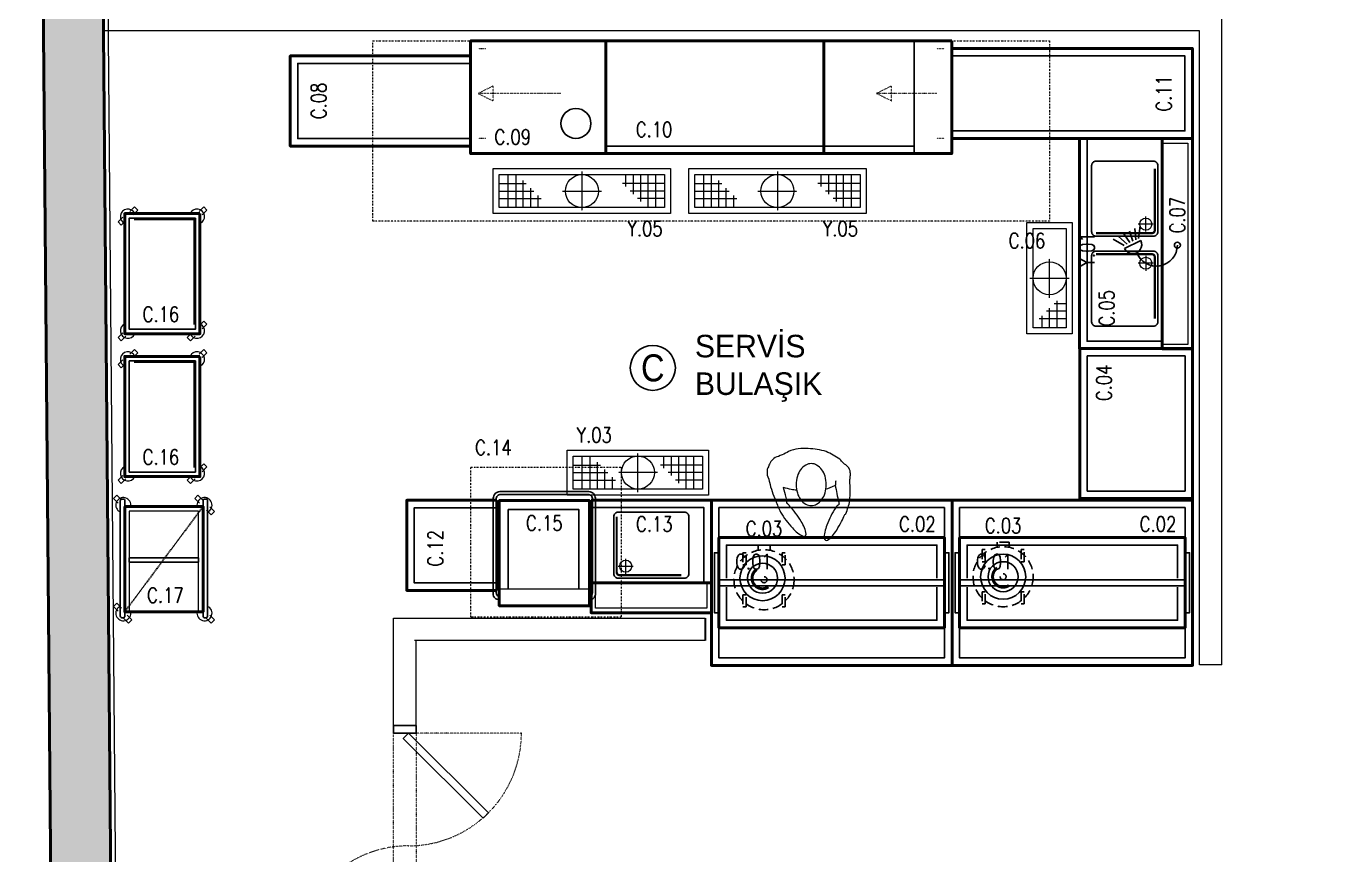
# Model space of a CAD drawing. Header units: millimetres. Extents: x 1443065 to 1517367, y 3763150 to 3779068.
# Drawn here: x 1445092 to 1445963, y 3769245 to 3769796 of the extents above; entities that cross this region are included whole.
import ezdxf
from ezdxf.enums import TextEntityAlignment as Align

# ---------------------------------------------------------------- set-up
doc = ezdxf.new("R2010")
doc.units = ezdxf.units.MM
for name, pattern in [('BORDER', [1.75, 0.5, -0.25, 0.5, -0.25, 0, -0.25]), ('DASHDOTX2', [2, 1, -0.5, 0, -0.5]), ('DASHED', [0.75, 0.5, -0.25]), ('DASHED2', [0.375, 0.25, -0.125]), ('DOT', [0.25, 0, -0.25]), ('HIDDEN', [9.525, 6.35, -3.175])]:
    doc.linetypes.add(name, pattern=pattern)
for name, color, linetype, lineweight in [('-DWG_ANA', 7, 'Continuous', 50), ('-DWG_ANA_1', 7, 'BORDER', 25), ('-DWG_DETAY1', 7, 'Continuous', 25), ('-DWG_DETAY2', 7, 'Continuous', 15), ('-DWG_DETAY3', 7, 'Continuous', 15), ('-DWG_DETAY4', 7, 'DOT', 18), ('DUVAR', 2, 'Continuous', 35), ('Duvar160', 52, 'Continuous', 20), ('DVL-C', 7, 'DASHDOTX2', 20), ('k-cizgi', 7, 'Continuous', 0), ('KAPI', 32, 'Continuous', 25), ('kapi-acilis', 43, 'DOT', 15), ('NO', 7, 'Continuous', 30), ('PENCERE', 134, 'Continuous', 25), ('PLAN', 253, 'Continuous', 15), ('SIVA', 3, 'Continuous', 9), ('TASIYICI', 170, 'Continuous', 50), ('TEFRIS', 165, 'Continuous', 15), ('yerizg-a', 7, 'Continuous', 15), ('yerizg-b', 7, 'Continuous', 9)]:
    doc.layers.add(name, color=color, linetype=linetype, lineweight=lineweight)
for name, color, linetype in [('BL-B', 5, 'Continuous'), ('BL-C', 140, 'Continuous'), ('BL-Y', 144, 'Continuous'), ('m-TAR_duvar', 8, 'Continuous'), ('m-TFR_vitrifiye', 1, 'Continuous'), ('YAZI_BLM_1', 7, 'Continuous'), ('YAZI_BLM_2', 10, 'Continuous'), ('YRNO', 7, 'Continuous')]:
    doc.layers.add(name, color=color, linetype=linetype)
doc.styles.add('BLM_YAZI', font='stylu.ttf', dxfattribs={"width": 0.8})
doc.styles.add('ROMANS', font='romans.shx', dxfattribs={"width": 0.8})

# ---------------------------------------------------------------- blocks, each defined once
blk = doc.blocks.new('J-KC16')
at = {"layer": 'KAPI', "linetype": 'Continuous'}
for points in [[(5, 5), (8.54, 1.46), (61.57, 54.5), (58.03, 58.03)], [(98.43, -44.5), (101.97, -48.03), (155, 5), (151.46, 8.54)]]:
    blk.add_lwpolyline(points, close=True, dxfattribs=at)
at = {"layer": 'kapi-acilis', "linetype": 'DOT'}
for points in [[(80, 5, 0.414214), (5, 80), (5, 10)], [(80, 5, 0.414214), (155, -70), (155, 0)]]:
    blk.add_lwpolyline(points, format="xyb", dxfattribs=at)
blk = doc.blocks.new('BYM102')
at = {"layer": '-DWG_ANA', "color": 0}
blk.add_lwpolyline([(0, 0), (60, 0), (60, -70), (0, -70)], close=True, dxfattribs=at)
at = {"layer": '-DWG_DETAY1', "color": 0}
for points in [[(0, -4), (0, -4, 0.414214), (-4, -8), (-4, -71.5, 0.414214), (0.5, -76), (59.5, -76, 0.414214), (64, -71.5), (64, -8, 0.414214), (60, -4), (60, -4)], [(0, -6), (0, -6, 0.339359), (-2, -8.5), (-2, -71, 0.414214), (1, -74), (59, -74, 0.414214), (62, -71), (62, -8.5, 0.339359), (60, -6), (60, -6)]]:
    blk.add_lwpolyline(points, format="xyb", dxfattribs=at)
blk.add_lwpolyline([(7, -11), (7, -64), (54, -64), (54, -11)], dxfattribs=at)
at = {"layer": '-DWG_DETAY2', "color": 0}
blk.add_lwpolyline([(0, -11), (60, -11)], dxfattribs=at)
at = {"layer": 'NO', "linetype": 'Continuous', "style": 'ROMANS', "width": 0.8}
blk.add_attdef('NO', text='', height=10, dxfattribs=at).set_placement((30, -55), align=Align.MIDDLE)
blk = doc.blocks.new('ATG100')
at = {"layer": '-DWG_ANA', "color": 0, "linetype": 'Continuous'}
blk.add_lwpolyline([(0, 0), (52, 0), (52, -70), (0, -70)], close=True, dxfattribs=at)
at = {"layer": '-DWG_DETAY1', "color": 0, "linetype": 'DASHED'}
blk.add_line((0, -70), (52, 0), dxfattribs=at)
at = {"layer": '-DWG_DETAY1', "color": 0}
for points in [[(-3, -73), (-3, 4, -0.414214), (-2, 5), (-1, 5, -0.414214), (0, 4), (0, -73, -0.414214), (-1, -74), (-2, -74, -0.414214)], [(52, -73), (52, 4, -0.414214), (53, 5), (54, 5, -0.414214), (55, 4), (55, -73, -0.414214), (54, -74), (53, -74, -0.414214)]]:
    blk.add_lwpolyline(points, format="xyb", close=True, dxfattribs=at)
blk.add_lwpolyline([(3, -34), (49, -34), (49, -37), (3, -37)], close=True, dxfattribs=at)
at = {"layer": '-DWG_DETAY2', "color": 0, "linetype": 'HIDDEN'}
for points in [[(-4.39, 2.39), (-7.49, 5.49), (-5.36, 7.61), (-2.23, 4.47)], [(49.61, 2.39), (46.51, 5.49), (48.64, 7.61), (51.77, 4.47)], [(54.39, -2.39), (57.49, -5.49), (59.61, -3.36), (56.47, -0.23)], [(-4.39, -69.61), (-7.49, -66.51), (-5.36, -64.39), (-2.23, -67.53)], [(-0.61, -74.39), (2.49, -77.49), (4.61, -75.36), (1.47, -72.23)], [(54.39, -74.39), (57.49, -77.49), (59.61, -75.36), (56.47, -72.23)]]:
    blk.add_lwpolyline(points, dxfattribs=at)
at = {"layer": '-DWG_DETAY2', "color": 0}
blk.add_lwpolyline([(49, -70), (49, -3), (3, -3), (3, -70)], dxfattribs=at)
for centre, start, end in [((-1, 1), 348.46304, 246.42182), ((53, 1), 293.57818, 191.53696), ((-1, -71), 113.57818, 11.53696), ((53, -71), 168.46304, 66.42182)]:
    blk.add_arc(centre, 5, start, end, dxfattribs=at)
at = {"layer": 'NO', "linetype": 'Continuous', "style": 'ROMANS', "width": 0.8}
blk.add_attdef('NO', text='', height=10, dxfattribs=at).set_placement((27, -59), align=Align.MIDDLE)
blk = doc.blocks.new('BTN160')
at = {"layer": '-DWG_ANA', "color": 0}
blk.add_lwpolyline([(0, 30), (160, 30), (160, -30), (0, -30)], dxfattribs=at)
at = {"layer": '-DWG_DETAY1', "color": 0, "linetype": 'Continuous'}
blk.add_lwpolyline([(0, -25), (155, -25), (155, 25), (0, 25)], dxfattribs=at)
at = {"layer": '-DWG_DETAY3', "color": 0}
blk.add_line((0, -30), (0, 30), dxfattribs=at)
at = {"layer": 'NO', "linetype": 'Continuous', "style": 'ROMANS', "width": 0.8}
blk.add_attdef('NO', text='', height=10, rotation=90, dxfattribs=at).set_placement((141, 0), align=Align.MIDDLE)
blk = doc.blocks.new('BYK360R')
at = {"layer": '-DWG_ANA', "color": 0}
for points in [[(-85, 0), (-85, -75), (-230, -75), (-230, 0)], [(0, 0), (0, -75), (-85, -75), (-85, 0)]]:
    blk.add_lwpolyline(points, close=True, dxfattribs=at)
at = {"layer": '-DWG_DETAY1', "color": 0}
for points in [[(-25, 0), (-25, -75)], [(-230, -70), (-25, -70)]]:
    blk.add_lwpolyline(points, dxfattribs=at)
at = {"layer": '-DWG_DETAY4', "color": 0}
for points in [[(-10, -5), (-5, -5)], [(-10, -35), (-50, -35), (-40, -40), (-40, -30), (-50, -35)], [(-5, -65), (-10, -65)]]:
    blk.add_lwpolyline(points, dxfattribs=at)
at = {"layer": 'NO', "linetype": 'Continuous', "style": 'ROMANS', "width": 0.8}
blk.add_attdef('NO', text='', height=10, dxfattribs=at).set_placement((-198, -59), align=Align.MIDDLE)
blk = doc.blocks.new('BYKK90R')
at = {"layer": '-DWG_ANA', "color": 0}
blk.add_lwpolyline([(0, 0), (0, -75), (-90, -75), (-90, 0)], close=True, dxfattribs=at)
at = {"layer": '-DWG_DETAY1', "color": 0}
blk.add_circle((-20, -55), 10, dxfattribs=at)
at = {"layer": '-DWG_DETAY4', "color": 0}
for points in [[(-85, -5), (-80, -5)], [(-30, -35), (-85, -35), (-75, -40), (-75, -30), (-85, -35)], [(-80, -65), (-85, -65)]]:
    blk.add_lwpolyline(points, dxfattribs=at)
at = {"layer": 'NO', "linetype": 'Continuous', "style": 'ROMANS', "width": 0.8}
blk.add_attdef('NO', text='', height=10, dxfattribs=at).set_placement((-62, -64), align=Align.MIDDLE)
blk = doc.blocks.new('BTN120')
at = {"layer": '-DWG_ANA', "color": 0}
blk.add_lwpolyline([(0, 30), (120, 30), (120, -30), (0, -30)], dxfattribs=at)
at = {"layer": '-DWG_DETAY1', "color": 0, "linetype": 'Continuous'}
blk.add_lwpolyline([(0, -25), (115, -25), (115, 25), (0, 25)], dxfattribs=at)
at = {"layer": '-DWG_DETAY3', "color": 0}
blk.add_line((0, -30), (0, 30), dxfattribs=at)
at = {"layer": 'NO', "linetype": 'Continuous', "style": 'ROMANS', "width": 0.8}
blk.add_attdef('NO', text='', height=10, rotation=90, dxfattribs=at).set_placement((101, 0), align=Align.MIDDLE)
blk = doc.blocks.new('1cc-mt001')
at = {"layer": '-DWG_DETAY1', "color": 0}
for points in [[(-4.54, -25.81), (-12.89, -24.76)], [(-3.05, -24.32), (2.32, -35.05)], [(-3.59, -27.72), (-11.1, -28.34)], [(-2.63, -29.62), (-9.31, -31.92)], [(-1.68, -31.53), (-7.52, -35.5)], [(-0.72, -33.44), (-5.73, -39.07)], [(0.23, -35.35), (-3.94, -42.65)]]:
    blk.add_lwpolyline(points, dxfattribs=at)
blk.add_circle((0, 0), 2, dxfattribs=at)
for centre, radius, start, end in [((-0.06, -13.97), 13.97, 289.84543, 89.75881), ((-0.37, -29.68), 6, 296.56505, 116.56505)]:
    blk.add_arc(centre, radius, start, end, dxfattribs=at)
at = {"layer": 'NO', "linetype": 'Continuous', "style": 'ROMANS', "width": 0.8}
blk.add_attdef('NO', text='', height=10, dxfattribs=at).set_placement((-20, 0), align=Align.MIDDLE)
blk = doc.blocks.new('DDB453')
at = {"layer": 'DVL-C', "color": 0}
blk.add_lwpolyline([(0, 0), (450, 0), (450, -120), (0, -120)], close=True, dxfattribs=at)
at = {"layer": 'NO', "linetype": 'Continuous', "style": 'ROMANS', "width": 0.8}
blk.add_attdef('NO', text='', height=10, dxfattribs=at).set_placement((435, -133), align=Align.MIDDLE)
blk = doc.blocks.new('ABT200')
at = {"layer": '-DWG_ANA', "color": 0, "linetype": 'Continuous'}
blk.add_lwpolyline([(50, 0), (50, -80), (0, -80), (0, 0)], close=True, dxfattribs=at)
at = {"layer": '-DWG_DETAY1', "color": 0}
blk.add_lwpolyline([(47, -3), (47, -77), (3, -77), (3, -3)], close=True, dxfattribs=at)
at = {"layer": '-DWG_DETAY1', "color": 0, "const_width": 1}
blk.add_lwpolyline([(46, -74), (46, -4), (6, -4)], dxfattribs=at)
at = {"layer": '-DWG_DETAY2', "color": 0, "linetype": 'HIDDEN'}
for points in [[(3.39, 1.39), (6.49, 4.49), (8.61, 2.36), (5.47, -0.77)], [(49.39, 1.39), (52.49, 4.49), (54.61, 2.36), (51.47, -0.77)], [(-1.39, -2.39), (-4.49, -5.49), (-2.36, -7.61), (0.77, -4.47)], [(49.39, -74.61), (52.49, -71.51), (54.61, -73.64), (51.47, -76.77)], [(-1.39, -79.39), (-4.49, -82.49), (-2.36, -84.61), (0.77, -81.47)], [(44.61, -79.39), (41.51, -82.49), (43.64, -84.61), (46.77, -81.47)]]:
    blk.add_lwpolyline(points, dxfattribs=at)
at = {"layer": '-DWG_DETAY2', "color": 0}
for centre, start, end in [((2, -2), 23.57818, 246.42182), ((48, -2), 293.57818, 156.42182), ((2, -78), 113.57818, 336.42182), ((48, -78), 203.57818, 66.42182)]:
    blk.add_arc(centre, 5, start, end, dxfattribs=at)
at = {"layer": 'NO', "linetype": 'Continuous', "style": 'ROMANS', "width": 0.8}
blk.add_attdef('NO', text='', height=10, dxfattribs=at).set_placement((24, -67), align=Align.MIDDLE)
blk = doc.blocks.new('ja-asci')
at = {"layer": 'TEFRIS', "color": 0}
for points in [[(29, 0.7, 0.159067), (29, 3, 0.194489), (27.41, 6.92, -0.054954), (22, 12, 0.031109), (13, 17, 0.053665), (1, 19, 0.129665), (-12, 17, -0.053595), (-21, 13, 0.179185), (-25.41, 6.92, 0.245641), (-26.17, 3.66, 0.177241), (-25.41, -0.92, 0.004459), (-25.16, -1.18, 0.056589)], [(28.66, -15.59, 0.025802), (29, -9, 0.025802), (28.66, -2.41, 0.01695), (29, 0.7, 0.072562)], [(-25.16, -1.18, 0.015854), (-24.76, -3.29, 0.025802), (-23, -9.65, 0.025802), (-20.59, -15.79, 0.021093), (-17.49, -23.24, 0.06405)], [(-15.55, -6.71, 0.034685), (-10.39, -8, 0.014414), (-6.68, -8.55, 0.043951)], [(-15.41, -7.12, 0.001701), (-15.55, -6.71, 0.035463)], [(-13.09, -17.47, 0.042174), (-13.65, -13.47, 0.025802), (-15.41, -7.12, 0.027662)], [(12.39, -8, 0.073138), (18.8, -5.49, 0.004095), (19.1, -5.35, 0.194489)], [(19, -5.35, 0.01482), (21.34, -16.59, 0.011315), (21.53, -18.11, 0.051514)], [(19.34, -2.41, 0.011523), (19.1, -5.35, 0.025802)], [(25.27, -24.97, 0.20978), (26.15, -24.35, 0.036393), (28.68, -15.75, 0.019167)], [(-17.41, -23.32, 0.025802), (-13.74, -28.79, 0.025802), (-9.51, -33.86, 0.035463), (-6.01, -37.14, 0.074651), (-2.24, -39.37, 0.26275), (-0.94, -39.19, 0.26275), (-0.4, -37.99, 0.074651), (-1.48, -33.75, 0.035463), (-3.66, -29.47, 0.025802), (-7.34, -23.99, 0.025802)], [(-7.34, -23.99, 0.025802), (-11.56, -18.93, 0.015298), (-13.01, -17.45, 0.074651)], [(16.06, -25.94, 0.025802), (13.41, -31.99, 0.035463), (12.04, -36.59, 0.074651), (11.74, -40.95, 0.26275), (12.48, -42.04, 0.26275), (13.8, -41.98, 0.074651), (17.1, -39.12, 0.035463), (19.96, -35.26, 0.025802), (23.21, -29.52, 0.019528), (25.27, -24.97, 0.035463)], [(21.53, -18.11, 0.03514), (19.31, -20.21, 0.025802), (16.06, -25.94, 0.025802)]]:
    blk.add_lwpolyline(points, format="xyb", dxfattribs=at)
blk.add_lwpolyline([(-7, -5, 0.072039), (-6.2, -10.54, 0.083339), (-4.07, -14.9, 0.106661), (-0.64, -18.02, 0.132138), (3, -19, 0.132138), (6.64, -18.02, 0.106661), (10.07, -14.9, 0.083339), (12.2, -10.54, 0.072039), (13, -5, 0.072039), (12.2, 0.54, 0.083339), (10.07, 4.9, 0.106661), (6.64, 8.02, 0.132138), (3, 9, 0.132138), (-0.64, 8.02, 0.106661), (-4.07, 4.9, 0.083339), (-6.2, 0.54, 0.072039)], format="xyb", close=True, dxfattribs=at)
blk = doc.blocks.new('Y-SIFON')
at = {"layer": 'yerizg-a', "color": 0, "linetype": 'Continuous'}
blk.add_circle((0, 0), 11, dxfattribs=at)
at = {"layer": 'yerizg-b', "color": 0, "linetype": 'DASHED2'}
for points in [[(0, 13), (0, -13)], [(-13, 0), (13, 0)]]:
    blk.add_lwpolyline(points, dxfattribs=at)
blk = doc.blocks.new('1BS-SYK311A')
at = {"layer": 'yerizg-a', "color": 0}
blk.add_lwpolyline([(0, 0), (118, 0), (118, -30), (0, -30)], close=True, dxfattribs=at)
at = {"layer": 'yerizg-b', "color": 0}
for p, q in [((10, -26), (10, -4)), ((15, -4), (15, -26)), ((20, -26), (20, -8)), ((88, -4), (88, -12)), ((93, -4), (93, -17)), ((98, -4), (98, -22)), ((103, -26), (103, -4)), ((108, -4), (108, -26)), ((4, -10), (22, -10)), ((4, -15), (27, -15)), ((25, -26), (25, -13)), ((114, -10), (86, -10)), ((114, -15), (91, -15)), ((4, -20), (32, -20)), ((30, -26), (30, -18)), ((114, -20), (96, -20))]:
    blk.add_line(p, q, dxfattribs=at)
blk.add_lwpolyline([(4, -4), (114, -4), (114, -26), (4, -26)], close=True, dxfattribs=at)
at = {"layer": 'PLAN', "color": 0, "linetype": 'Continuous'}
blk.add_blockref('Y-SIFON', (59, -15), dxfattribs=at)
at = {"layer": 'YRNO', "linetype": 'Continuous', "style": 'ROMANS', "width": 0.8}
blk.add_attdef('YRNO', text='', height=10, dxfattribs=at).set_placement((101, -40), align=Align.MIDDLE)
blk = doc.blocks.new('1BS-SYK39A')
at = {"layer": 'yerizg-a', "color": 0}
blk.add_lwpolyline([(0, 0), (94, 0), (94, -30), (0, -30)], close=True, dxfattribs=at)
at = {"layer": 'yerizg-b', "color": 0}
for p, q in [((10, -26), (10, -4)), ((15, -4), (15, -26)), ((20, -26), (20, -8)), ((64, -4), (64, -12)), ((69, -4), (69, -17)), ((74, -4), (74, -22)), ((79, -26), (79, -4)), ((84, -4), (84, -26)), ((4, -10), (22, -10)), ((4, -15), (27, -15)), ((25, -26), (25, -13)), ((90, -10), (62, -10)), ((90, -15), (67, -15)), ((4, -20), (32, -20)), ((30, -26), (30, -18)), ((90, -20), (72, -20))]:
    blk.add_line(p, q, dxfattribs=at)
blk.add_lwpolyline([(4, -4), (90, -4), (90, -26), (4, -26)], close=True, dxfattribs=at)
at = {"layer": 'PLAN', "color": 0, "linetype": 'Continuous'}
blk.add_blockref('Y-SIFON', (47, -15), dxfattribs=at)
at = {"layer": 'YRNO', "linetype": 'Continuous', "style": 'ROMANS', "width": 0.8}
blk.add_attdef('YRNO', text='', height=10, dxfattribs=at).set_placement((76, -40), align=Align.MIDDLE)
blk = doc.blocks.new('1BS-YK37A')
at = {"layer": 'yerizg-a', "color": 0}
blk.add_lwpolyline([(0, 0), (74, 0), (74, -30), (0, -30)], close=True, dxfattribs=at)
at = {"layer": 'yerizg-b', "color": 0}
for p, q in [((10, -26), (10, -8)), ((4, -10), (12, -10)), ((4, -15), (17, -15)), ((15, -26), (15, -13)), ((4, -20), (22, -20)), ((20, -26), (20, -18))]:
    blk.add_line(p, q, dxfattribs=at)
blk.add_lwpolyline([(4, -4), (70, -4), (70, -26), (4, -26)], close=True, dxfattribs=at)
at = {"layer": 'PLAN', "color": 0, "linetype": 'Continuous'}
blk.add_blockref('Y-SIFON', (37, -15), dxfattribs=at)
at = {"layer": 'YRNO', "linetype": 'Continuous', "style": 'ROMANS', "width": 0.8}
blk.add_attdef('YRNO', text='', height=10, dxfattribs=at).set_placement((56, -40), align=Align.MIDDLE)
blk = doc.blocks.new('jb-tc2')
at = {"layer": 'YAZI_BLM_1'}
blk.add_circle((0, 0), 15, dxfattribs=at)
at = {"layer": 'YAZI_BLM_1', "style": 'BLM_YAZI'}
for s, p in [('SERVİS', (28, 7)), ('BULAŞIK', (28, -18))]:
    blk.add_text(s, height=15, dxfattribs=at).set_placement(p)
at = {"layer": 'YAZI_BLM_2', "style": 'BLM_YAZI', "width": 0.9}
blk.add_text('C', height=18, dxfattribs=at).set_placement((0, 0), align=Align.MIDDLE)
blk = doc.blocks.new('DDS102')
at = {"layer": 'DVL-C', "color": 0}
blk.add_lwpolyline([(0, 0), (100, 0), (100, -100), (0, -100)], close=True, dxfattribs=at)
at = {"layer": 'NO', "linetype": 'Continuous', "style": 'ROMANS', "width": 0.8}
blk.add_attdef('NO', text='', height=10, dxfattribs=at).set_placement((85, -113), align=Align.MIDDLE)
blk = doc.blocks.new('BAT160')
at = {"layer": '-DWG_ANA', "color": 0}
blk.add_lwpolyline([(80, -110), (0, -110), (0, 0), (160, 0), (160, -110), (80, -110)], dxfattribs=at)
at = {"layer": '-DWG_DETAY1', "color": 0}
blk.add_lwpolyline([(75, -105), (75, -105), (5, -105), (5, -5), (155, -5), (155, -105), (75, -105), (75, -105)], dxfattribs=at)
at = {"layer": 'NO', "linetype": 'Continuous', "style": 'ROMANS', "width": 0.8}
blk.add_attdef('NO', text='', height=10, dxfattribs=at).set_placement((23, -94), align=Align.MIDDLE)
blk = doc.blocks.new('BSU100A')
at = {"layer": '-DWG_DETAY1', "color": 0, "const_width": 2}
blk.add_lwpolyline([(3.88, -5.82, 1), (-3.88, 5.82)], format="xyb", dxfattribs=at)
at = {"layer": '-DWG_DETAY1', "color": 0}
for radius in [15, 10]:
    blk.add_circle((0, 0), radius, dxfattribs=at)
blk = doc.blocks.new('acp100')
at = {"layer": '-DWG_ANA_1', "color": 0, "linetype": 'HIDDEN'}
blk.add_circle((0, 0), 20, dxfattribs=at)
at = {"layer": '-DWG_DETAY1', "color": 0, "linetype": 'HIDDEN'}
for points in [[(-14, 18), (-14, 10), (-12, 10), (-12, 18)], [(12, 18), (12, 10), (14, 10), (14, 18)], [(-14, -10), (-14, -18), (-12, -18), (-12, -10)], [(12, -10), (12, -18), (14, -18), (14, -10)]]:
    blk.add_lwpolyline(points, close=True, dxfattribs=at)
blk.add_lwpolyline([(-4, -20), (-4, -23), (4, -23), (4, -20)], dxfattribs=at)
blk.add_circle((0, 0), 2, dxfattribs=at)
at = {"layer": 'NO', "linetype": 'Continuous', "style": 'ROMANS', "width": 0.8}
blk.add_attdef('NO', text='', height=10, dxfattribs=at).set_placement((0, -34), align=Align.MIDDLE)
blk = doc.blocks.new('BRT160')
at = {"layer": '-DWG_ANA', "color": 0}
blk.add_lwpolyline([(155, -60), (5, -60), (5, 0), (155, 0)], close=True, dxfattribs=at)
at = {"layer": '-DWG_DETAY1', "color": 0}
for points in [[(10, -27), (10, -5), (150, -5), (150, -27)], [(155, -28), (5, -28), (5, -32), (155, -32)], [(150, -33), (150, -55), (10, -55), (10, -33)]]:
    blk.add_lwpolyline(points, dxfattribs=at)
for points in [[(5, -10), (2, -10), (2, -50), (5, -50)], [(155, -10), (158, -10), (158, -50), (155, -50)]]:
    blk.add_lwpolyline(points, close=True, dxfattribs=at)
at = {"layer": 'NO', "linetype": 'Continuous', "style": 'ROMANS', "width": 0.8}
blk.add_attdef('NO', text='', height=10, dxfattribs=at).set_placement((132, -44), align=Align.MIDDLE)
blk = doc.blocks.new('BK_54R')
at = {"layer": '-DWG_DETAY1', "color": 0}
blk.add_lwpolyline([(22, -8), (-22, -8, 0.414214), (-25, -11), (-25, -49, 0.414214), (-22, -52), (22, -52, 0.414214), (25, -49), (25, -11, 0.414214)], format="xyb", close=True, dxfattribs=at)
at = {"layer": '-DWG_DETAY2', "color": 0, "const_width": 1.5}
blk.add_lwpolyline([(-20, -10), (21, -10, -0.414214), (23, -12), (23, -49)], format="xyb", dxfattribs=at)
at = {"layer": '-DWG_DETAY2', "color": 0}
for points in [[(22, -16), (12, -16)], [(17, -11), (17, -21)]]:
    blk.add_lwpolyline(points, dxfattribs=at)
blk.add_circle((17, -16), 4, dxfattribs=at)
blk = doc.blocks.new('BEN080L')
at = {"layer": '-DWG_ANA', "color": 0}
for points in [[(80, -20), (80, 0), (0, 0), (0, -20)], [(0, -20), (80, -20)], [(80, -75), (0, -75)]]:
    blk.add_lwpolyline(points, dxfattribs=at)
at = {"layer": '-DWG_DETAY1', "color": 0, "linetype": 'Continuous'}
blk.add_lwpolyline([(80, -70), (5, -70), (5, -20)], dxfattribs=at)
at = {"layer": '-DWG_DETAY2', "color": 0}
blk.add_lwpolyline([(3, -20), (3, -3), (77, -3), (77, -20)], dxfattribs=at)
at = {"layer": '-DWG_DETAY3', "color": 0}
for p, q in [((0, -75), (0, -20)), ((80, -20), (80, -75))]:
    blk.add_line(p, q, dxfattribs=at)
at = {"layer": '-DWG_DETAY1', "color": 0}
blk.add_blockref('BK_54R', (40, -15), dxfattribs=at)
at = {"layer": 'NO', "linetype": 'Continuous', "style": 'ROMANS', "width": 0.8}
blk.add_attdef('NO', text='', height=10, dxfattribs=at).set_placement((38, -59), align=Align.MIDDLE)
blk = doc.blocks.new('BTN060')
at = {"layer": '-DWG_ANA', "color": 0}
blk.add_lwpolyline([(0, 30), (60, 30), (60, -30), (0, -30)], dxfattribs=at)
at = {"layer": '-DWG_DETAY1', "color": 0, "linetype": 'Continuous'}
blk.add_lwpolyline([(0, -25), (55, -25), (55, 25), (0, 25)], dxfattribs=at)
at = {"layer": '-DWG_DETAY3', "color": 0}
blk.add_line((0, -30), (0, 30), dxfattribs=at)
at = {"layer": 'NO', "linetype": 'Continuous', "style": 'ROMANS', "width": 0.8}
blk.add_attdef('NO', text='', height=10, rotation=90, dxfattribs=at).set_placement((41, 2), align=Align.MIDDLE)
blk = doc.blocks.new('BK_54L')
at = {"layer": '-DWG_DETAY1', "color": 0}
blk.add_lwpolyline([(-22, -8), (22, -8, -0.414214), (25, -11), (25, -49, -0.414214), (22, -52), (-22, -52, -0.414214), (-25, -49), (-25, -11, -0.414214)], format="xyb", close=True, dxfattribs=at)
at = {"layer": '-DWG_DETAY2', "color": 0, "const_width": 1.5}
blk.add_lwpolyline([(20, -10), (-21, -10, 0.414214), (-23, -12), (-23, -49)], format="xyb", dxfattribs=at)
at = {"layer": '-DWG_DETAY2', "color": 0}
for points in [[(-22, -16), (-12, -16)], [(-17, -11), (-17, -21)]]:
    blk.add_lwpolyline(points, dxfattribs=at)
blk.add_circle((-17, -16), 4, dxfattribs=at)
blk = doc.blocks.new('B2N140R')
at = {"layer": '-DWG_ANA', "color": 0}
for points in [[(140, -20), (140, 0), (0, 0), (0, -20)], [(0, -20), (140, -20)], [(140, -75), (0, -75)]]:
    blk.add_lwpolyline(points, dxfattribs=at)
at = {"layer": '-DWG_DETAY1', "color": 0, "linetype": 'Continuous'}
blk.add_lwpolyline([(0, -70), (135, -70), (135, -20)], dxfattribs=at)
at = {"layer": '-DWG_DETAY2', "color": 0}
for points in [[(3, -20), (3, -3), (137, -3), (137, -20)], [(0, -20), (140, -20)]]:
    blk.add_lwpolyline(points, dxfattribs=at)
at = {"layer": '-DWG_DETAY3', "color": 0}
for p, q in [((0, -75), (0, -20)), ((140, -20), (140, -75))]:
    blk.add_line(p, q, dxfattribs=at)
at = {"layer": '-DWG_DETAY1', "color": 0}
for name, p in [('BK_54R', (40, -15)), ('BK_54L', (100, -15))]:
    blk.add_blockref(name, p, dxfattribs=at)
at = {"layer": 'NO', "linetype": 'Continuous', "style": 'ROMANS', "width": 0.8}
blk.add_attdef('NO', text='', height=10, dxfattribs=at).set_placement((113, -57), align=Align.MIDDLE)
blk = doc.blocks.new('bsn100')
at = {"layer": '-DWG_ANA', "color": 0}
blk.add_lwpolyline([(60, -75), (0, -75), (0, 0), (100, 0), (100, -75), (60, -75)], dxfattribs=at)
at = {"layer": '-DWG_DETAY1', "color": 0}
blk.add_lwpolyline([(75, -70), (75, -70), (5, -70), (5, -5), (95, -5), (95, -70), (75, -70), (75, -70)], dxfattribs=at)
at = {"layer": 'NO', "linetype": 'Continuous', "style": 'ROMANS', "width": 0.8}
blk.add_attdef('NO', text='', height=10, dxfattribs=at).set_placement((23, -59), align=Align.MIDDLE)

msp = doc.modelspace()

# ---------------------------------------------------------------- hatches: boundary and pattern name
at = {"layer": 'm-TAR_duvar'}
h = msp.add_hatch(dxfattribs=at)
h.set_pattern_fill('ANSI33', color=256, scale=2)
h.set_pattern_definition([(45, (27620.463, -87954.953), (-8.98025612, 8.98025612), []), (45, (27629.443, -87954.953), (-8.98025612, 8.98025612), [6.35, -3.175])])
h.paths.add_polyline_path([(1454794.44, 3768891.25), (1454777.28, 3769060.22), (1454740.17, 3769224.96), (1454678.91, 3769382.58), (1454596.91, 3769530.2), (1454495.37, 3769665.05), (1454375.86, 3769783.46), (1454239.69, 3769884.92), (1454091.6, 3769966), (1453859.58, 3770075.21), (1453406.13, 3770314.52), (1453184.71, 3770444.62), (1451716.99, 3771328.64), (1451249.47, 3771588.02), (1451035.26, 3771685.46), (1450763.61, 3771809.03), (1450409.17, 3771939.61), (1448897.84, 3772143.01), (1447435.26, 3772002.72), (1445092.32, 3771120.18), (1445146.3, 3764847.08), (1454849.85, 3764847.08)])
h.paths.add_polyline_path([(1445185.96, 3764887.08), (1445132.56, 3771092.6), (1447444.38, 3771963.41), (1448897.07, 3772102.76), (1450399.48, 3771900.56), (1450748.39, 3771772.01), (1451018.7, 3771649.05), (1451231.46, 3771552.27), (1451696.97, 3771294), (1453164.25, 3770410.24), (1453386.65, 3770279.57), (1453841.71, 3770039.41), (1454073.47, 3769930.33), (1454218.03, 3769851.17), (1454349.7, 3769753.07), (1454465.16, 3769638.67), (1454563.29, 3769508.35), (1454642.62, 3769365.55), (1454701.81, 3769213.26), (1454737.73, 3769053.78), (1454754.47, 3768888.95), (1454809.3, 3764887.08)], flags=16)
h.paths.add_polyline_path([(1452002.28, 3765847.08), (1451882.28, 3765847.08), (1451882.28, 3765967.08), (1452002.28, 3765967.08)], flags=0)
h.paths.add_polyline_path([(1452782.41, 3765847.08), (1452782.41, 3765967.08), (1452902.41, 3765967.08), (1452902.41, 3765847.08)], flags=0)
h.paths.add_polyline_path([(1451282.28, 3765847.08), (1451162.28, 3765847.08), (1451162.28, 3765967.08), (1451282.28, 3765967.08)], flags=0)
h.paths.add_polyline_path([(1452002.41, 3766436.58), (1451902.41, 3766436.58), (1451902.41, 3766536.58), (1451902.48, 3766670.96), (1451282.41, 3766670.96), (1451282.41, 3766536.58), (1451282.41, 3766436.58), (1451182.41, 3766436.58), (1451182.41, 3766536.58), (1451227.41, 3766536.58), (1451227.41, 3766715.96), (1451912.48, 3766715.96), (1451912.48, 3766725.96), (1451957.48, 3766725.96), (1451957.48, 3766715.96), (1451957.48, 3766536.58), (1452002.41, 3766536.58)], flags=0)
h.paths.add_polyline_path([(1453715.4, 3765317.08), (1453715.4, 3765377.08), (1453775.4, 3765377.08), (1453775.4, 3765317.08)], flags=0)
h.paths.add_polyline_path([(1452782.41, 3766436.58), (1452782.41, 3766556.58), (1452902.41, 3766556.58), (1452902.41, 3766436.58)], flags=0)
h.paths.add_polyline_path([(1453675.3, 3765847.08), (1453675.3, 3765947.08), (1453775.3, 3765947.08), (1453775.3, 3765847.08)], flags=0)
h.paths.add_polyline_path([(1451957.48, 3766815.96), (1451912.48, 3766815.96), (1451912.48, 3767203.19), (1451227.41, 3767203.19), (1451227.41, 3767446.58), (1451287.41, 3767446.58), (1451287.41, 3767406.58), (1451267.41, 3767406.58), (1451267.41, 3767243.33), (1451917.48, 3767243.33), (1451917.48, 3767406.58), (1451897.48, 3767406.58), (1451897.48, 3767446.58), (1451957.48, 3767446.58), (1451957.48, 3767203.19)], flags=0)
h.paths.add_polyline_path([(1450402.41, 3765847.08), (1450282.41, 3765847.08), (1450282.41, 3765967.08), (1450402.41, 3765967.08)], flags=0)
h.paths.add_polyline_path([(1450272.24, 3765847.08), (1450172.24, 3765847.08), (1450172.24, 3765947.08), (1450272.24, 3765947.08)], flags=0)
h.paths.add_polyline_path([(1454209.8, 3765317.08), (1454209.8, 3765377.08), (1454269.8, 3765377.08), (1454269.8, 3765317.08)], flags=0)
h.paths.add_polyline_path([(1453675.3, 3766436.58), (1453675.3, 3766536.58), (1453775.3, 3766536.58), (1453775.3, 3766436.58)], flags=0)
h.paths.add_polyline_path([(1454209.8, 3765847.08), (1454209.8, 3765907.08), (1454269.8, 3765907.08), (1454269.8, 3765847.08)], flags=0)
h.paths.add_polyline_path([(1450402.41, 3766436.58), (1450282.41, 3766436.58), (1450282.41, 3766556.58), (1450402.41, 3766556.58)], flags=0)
h.paths.add_polyline_path([(1452782.41, 3767196.58), (1452782.41, 3767316.58), (1452902.41, 3767316.58), (1452902.41, 3767196.58)], flags=0)
h.paths.add_polyline_path([(1450272.41, 3766436.58), (1450172.41, 3766436.58), (1450172.41, 3766536.58), (1450272.41, 3766536.58)], flags=0)
h.paths.add_polyline_path([(1449584.07, 3765847.08), (1449484.07, 3765847.08), (1449484.07, 3765947.08), (1449584.07, 3765947.08)], flags=0)
h.paths.add_polyline_path([(1453675.3, 3767196.58), (1453675.3, 3767296.58), (1453775.3, 3767296.58), (1453775.3, 3767196.58)], flags=0)
h.paths.add_polyline_path([(1450402.41, 3767196.58), (1450282.41, 3767196.58), (1450282.41, 3767316.58), (1450402.41, 3767316.58)], flags=0)
h.paths.add_polyline_path([(1450272.41, 3767196.58), (1450172.41, 3767196.58), (1450172.41, 3767296.58), (1450272.41, 3767296.58)], flags=0)
h.paths.add_polyline_path([(1451957.48, 3767847.59), (1451897.48, 3767847.59), (1451897.48, 3767887.59), (1451917.48, 3767887.59), (1451917.48, 3768050.83), (1451267.41, 3768050.83), (1451267.41, 3767887.59), (1451287.41, 3767887.59), (1451287.41, 3767847.59), (1451227.41, 3767847.59), (1451227.41, 3768090.97), (1451912.48, 3768090.97), (1451912.48, 3768477.19), (1451957.48, 3768477.19), (1451957.48, 3768090.97)], flags=0)
h.paths.add_polyline_path([(1449584.07, 3766436.58), (1449484.07, 3766436.58), (1449484.07, 3766536.58), (1449584.07, 3766536.58)], flags=0)
h.paths.add_polyline_path([(1452782.41, 3767976.58), (1452782.41, 3768096.58), (1452902.41, 3768096.58), (1452902.41, 3767976.58)], flags=0)
h.paths.add_polyline_path([(1453675.3, 3767996.58), (1453675.3, 3768096.58), (1453775.3, 3768096.58), (1453775.3, 3767996.58)], flags=0)
h.paths.add_polyline_path([(1448737.73, 3765847.08), (1448577.73, 3765847.08), (1448577.73, 3765947.08), (1448692.73, 3765947.08), (1448692.73, 3766436.58), (1448577.73, 3766436.58), (1448577.73, 3766536.58), (1448737.73, 3766536.58), (1448737.73, 3766436.58), (1448737.73, 3765947.08)], flags=0)
h.paths.add_polyline_path([(1450402.41, 3767976.58), (1450282.41, 3767976.58), (1450282.41, 3768096.58), (1450402.41, 3768096.58)], flags=0)
h.paths.add_polyline_path([(1450272.41, 3767996.58), (1450172.41, 3767996.58), (1450172.41, 3768096.58), (1450272.41, 3768096.58)], flags=0)
h.paths.add_polyline_path([(1451957.48, 3768567.19), (1451912.48, 3768567.19), (1451912.48, 3768577.19), (1451227.41, 3768577.19), (1451227.41, 3768756.58), (1451172.41, 3768756.58), (1451172.41, 3768856.58), (1451282.41, 3768856.58), (1451282.41, 3768756.58), (1451282.41, 3768622.19), (1451902.48, 3768622.19), (1451902.48, 3768756.58), (1451902.41, 3768756.58), (1451902.41, 3768856.58), (1452002.41, 3768856.58), (1452002.41, 3768756.58), (1451957.48, 3768756.58), (1451957.48, 3768577.19)], flags=0)
h.paths.add_polyline_path([(1452002.41, 3768756.58), (1451902.41, 3768756.58), (1451902.41, 3768856.58), (1452002.41, 3768856.58)], flags=0)
h.paths.add_polyline_path([(1452782.41, 3768736.58), (1452782.41, 3768856.58), (1452902.41, 3768856.58), (1452902.41, 3768736.58)], flags=0)
h.paths.add_polyline_path([(1448737.74, 3767196.58), (1448577.74, 3767196.58), (1448577.74, 3767296.58), (1448737.74, 3767296.58)], flags=0)
h.paths.add_polyline_path([(1453675.3, 3768756.58), (1453675.3, 3768856.58), (1453775.3, 3768856.58), (1453775.3, 3768756.58)], flags=0)
h.paths.add_polyline_path([(1450402.41, 3768736.58), (1450282.41, 3768736.58), (1450282.41, 3768856.58), (1450402.41, 3768856.58)], flags=0)
h.paths.add_polyline_path([(1447937.73, 3765847.08), (1447837.73, 3765847.08), (1447837.73, 3765947.08), (1447937.73, 3765947.08)], flags=0)
h.paths.add_polyline_path([(1450272.41, 3768756.58), (1450172.41, 3768756.58), (1450172.41, 3768856.58), (1450272.41, 3768856.58)], flags=0)
h.paths.add_polyline_path([(1453744.51, 3768902.52), (1453693.08, 3768933.43), (1453723.98, 3768984.86), (1453775.41, 3768953.95)], flags=0)
h.paths.add_polyline_path([(1452002.41, 3769327.08), (1451882.41, 3769327.08), (1451882.41, 3769447.08), (1452002.41, 3769447.08)], flags=0)
h.paths.add_polyline_path([(1447937.73, 3766436.58), (1447837.73, 3766436.58), (1447837.73, 3766536.58), (1447937.73, 3766536.58)], flags=0)
h.paths.add_polyline_path([(1451282.41, 3769327.08), (1451162.41, 3769327.08), (1451162.41, 3769447.08), (1451282.41, 3769447.08)], flags=0)
h.paths.add_polyline_path([(1448737.73, 3767996.58), (1448577.73, 3767996.58), (1448577.73, 3768096.58), (1448737.73, 3768096.58)], flags=0)
h.paths.add_polyline_path([(1449584.07, 3768756.58), (1449484.07, 3768756.58), (1449484.07, 3768856.58), (1449584.07, 3768856.58)], flags=0)
h.paths.add_polyline_path([(1450402.41, 3769327.08), (1450282.41, 3769327.08), (1450282.41, 3769447.08), (1450402.41, 3769447.08)], flags=0)
h.paths.add_polyline_path([(1447937.73, 3767196.58), (1447837.73, 3767196.58), (1447837.73, 3767296.58), (1447937.73, 3767296.58)], flags=0)
h.paths.add_polyline_path([(1450272.41, 3769347.08), (1450172.41, 3769347.08), (1450172.41, 3769447.08), (1450272.41, 3769447.08)], flags=0)
h.paths.add_polyline_path([(1448737.73, 3768676.58), (1448637.73, 3768676.58), (1448637.73, 3768856.58), (1448737.73, 3768856.58)], flags=0)
h.paths.add_polyline_path([(1449584.07, 3769347.08), (1449484.07, 3769347.08), (1449484.07, 3769447.08), (1449584.07, 3769447.08)], flags=0)
h.paths.add_polyline_path([(1447037.73, 3765847.08), (1446937.73, 3765847.08), (1446937.73, 3765947.08), (1447037.73, 3765947.08)], flags=0)
h.paths.add_polyline_path([(1447937.73, 3767996.58), (1447837.73, 3767996.58), (1447837.73, 3768096.58), (1447937.73, 3768096.58)], flags=0)
h.paths.add_polyline_path([(1447037.73, 3766436.58), (1446937.73, 3766436.58), (1446937.73, 3766536.58), (1447037.73, 3766536.58)], flags=0)
h.paths.add_polyline_path([(1451282.41, 3770304.32), (1451182.41, 3770304.32), (1451182.41, 3770444.32), (1451212.41, 3770486.32), (1451322.41, 3770421.32)], flags=0)
h.paths.add_polyline_path([(1447037.73, 3767196.58), (1446937.73, 3767196.58), (1446937.73, 3767296.58), (1447037.73, 3767296.58)], flags=0)
h.paths.add_polyline_path([(1448737.73, 3769347.08), (1448637.73, 3769347.08), (1448637.73, 3769447.08), (1448737.73, 3769447.08)], flags=0)
h.paths.add_polyline_path([(1447937.73, 3768756.58), (1447837.73, 3768756.58), (1447837.73, 3768856.58), (1447937.73, 3768856.58)], flags=0)
h.paths.add_polyline_path([(1450382.41, 3770315.63), (1450282.41, 3770315.63), (1450282.41, 3770415.63), (1450382.41, 3770415.63)], flags=0)
h.paths.add_polyline_path([(1450272.41, 3770315.63), (1450172.41, 3770315.63), (1450172.41, 3770415.63), (1450272.41, 3770415.63)], flags=0)
h.paths.add_polyline_path([(1446297.73, 3765847.08), (1446137.73, 3765847.08), (1446137.73, 3765947.08), (1446137.73, 3766436.58), (1446137.73, 3766536.58), (1446137.74, 3767196.58), (1446137.74, 3767296.58), (1446137.73, 3767996.58), (1446137.73, 3768096.58), (1446297.73, 3768096.58), (1446297.73, 3767996.58), (1446167.73, 3767996.58), (1446167.74, 3767296.58), (1446297.74, 3767296.58), (1446297.74, 3767196.58), (1446167.74, 3767196.58), (1446167.74, 3766536.58), (1446297.73, 3766536.58), (1446297.73, 3766436.58), (1446182.73, 3766436.58), (1446182.73, 3765947.08), (1446297.73, 3765947.08)], flags=0)
h.paths.add_polyline_path([(1447037.73, 3767996.58), (1446937.73, 3767996.58), (1446937.73, 3768096.58), (1447037.73, 3768096.58)], flags=0)
h.paths.add_polyline_path([(1449584.07, 3770315.63), (1449484.07, 3770315.63), (1449484.07, 3770415.63), (1449584.07, 3770415.63)], flags=0)
h.paths.add_polyline_path([(1447937.73, 3769347.08), (1447837.73, 3769347.08), (1447837.73, 3769447.08), (1447937.73, 3769447.08)], flags=0)
h.paths.add_polyline_path([(1450382.41, 3770936.73), (1450282.41, 3770936.73), (1450282.41, 3771036.73), (1450382.41, 3771036.73)], flags=0)
h.paths.add_polyline_path([(1450272.41, 3770936.73), (1450172.41, 3770936.73), (1450172.41, 3771036.73), (1450272.41, 3771036.73)], flags=0)
h.paths.add_polyline_path([(1447037.73, 3768756.58), (1446937.73, 3768756.58), (1446937.73, 3768811.58), (1446237.73, 3768811.58), (1446237.73, 3768676.58), (1446137.73, 3768676.58), (1446137.73, 3768856.58), (1446237.73, 3768856.58), (1446937.73, 3768856.58), (1447037.73, 3768856.58)], flags=0)
h.paths.add_polyline_path([(1448737.73, 3770315.63), (1448637.73, 3770315.63), (1448637.73, 3770415.63), (1448737.73, 3770415.63)], flags=0)
h.paths.add_polyline_path([(1449584.07, 3770936.73), (1449484.07, 3770936.73), (1449484.07, 3771036.73), (1449584.07, 3771036.73)], flags=0)
h.paths.add_polyline_path([(1447037.73, 3769347.08), (1446937.73, 3769347.08), (1446937.73, 3769447.08), (1447037.73, 3769447.08)], flags=0)
h.paths.add_polyline_path([(1447937.73, 3770315.63), (1447837.73, 3770315.63), (1447837.73, 3770415.63), (1447937.73, 3770415.63)], flags=0)
h.paths.add_polyline_path([(1448737.73, 3770936.73), (1448637.73, 3770936.73), (1448637.73, 3771036.73), (1448737.73, 3771036.73)], flags=0)
h.paths.add_polyline_path([(1447937.73, 3770936.73), (1447837.73, 3770936.73), (1447837.73, 3770994.84), (1447050.81, 3770749.36), (1446602.71, 3770578.53), (1446587.72, 3770615.63), (1447037.72, 3770787.18), (1447837.73, 3771036.74), (1447837.73, 3771036.73), (1447937.73, 3771036.73)], flags=0)
h.paths.add_polyline_path([(1446237.73, 3769347.08), (1446137.73, 3769347.08), (1446137.73, 3769447.08), (1446237.73, 3769447.08)], flags=0)
h.paths.add_polyline_path([(1447037.73, 3770315.63), (1446937.73, 3770315.63), (1446937.73, 3770415.63), (1447037.73, 3770415.63)], flags=0)
h.paths.add_polyline_path([(1448660.01, 3771597.82), (1447860.1, 3771521.18), (1447552.68, 3771491.72), (1447491.35, 3771468.18), (1447044.88, 3771300), (1446969.92, 3771271.77), (1446669.55, 3771158.63), (1446594.78, 3771130.46), (1446580.68, 3771167.89), (1446655.55, 3771196.09), (1446955.91, 3771309.24), (1447030.68, 3771337.4), (1447477.02, 3771505.52), (1447543.43, 3771531.02), (1447856.29, 3771561), (1448656.29, 3771637.64), (1448735.81, 3771645.27), (1448739.63, 3771605.46)], flags=0)
h.paths.add_polyline_path([(1446237.73, 3770315.63), (1446137.73, 3770315.63), (1446137.73, 3770415.63), (1446237.73, 3770415.63)], flags=0)
h.paths.add_polyline_path([(1445658.49, 3770330.63), (1445618.49, 3770330.63), (1445618.49, 3770415.63), (1445658.49, 3770415.63)], flags=0)
h.paths.add_polyline_path([(1446219.64, 3770989.15), (1446144.77, 3770960.95), (1446130.67, 3770998.39), (1446205.54, 3771026.59)], flags=0)
h.paths.add_polyline_path([(1445657.98, 3770633.33), (1445617.98, 3770633.33), (1445617.98, 3770676.33), (1445622.15, 3770718.96), (1445637.3, 3770759.27), (1445660.29, 3770795.68), (1445690.16, 3770826.69), (1445725.69, 3770851.02), (1445765.4, 3770867.66), (1445807.98, 3770875.83), (1445820.98, 3770837.33), (1445785.48, 3770830.15), (1445752.15, 3770815.88), (1445722.26, 3770795.37), (1445696.95, 3770769.42), (1445677.21, 3770739.01), (1445663.79, 3770705.34), (1445658.98, 3770670.83)], flags=0)

# ---------------------------------------------------------------- linework, layer by layer
at = {"layer": 'DUVAR', "linetype": 'Continuous'}
msp.add_line((1445543.93, 3769402.15), (1445543.93, 3769387.15), dxfattribs=at)
at = {"layer": 'Duvar160', "linetype": 'Continuous'}
for p, q in [((1445887.62, 3769371.15), (1445887.62, 3770155.59)), ((1445872.62, 3769793.15), (1445143.51, 3769793.15)), ((1445872.62, 3769371.15), (1445872.62, 3769793.15)), ((1445336.68, 3769330.58), (1445336.68, 3769402.15)), ((1445336.68, 3769402.15), (1445543.93, 3769402.15)), ((1445543.93, 3769387.15), (1445350.68, 3769387.15)), ((1445351.68, 3769330.58), (1445351.68, 3769387.15)), ((1445887.62, 3769371.15), (1445872.62, 3769371.15))]:
    msp.add_line(p, q, dxfattribs=at)
at = {"layer": 'k-cizgi', "linetype": 'Continuous'}
msp.add_line((1445351.68, 3769330.58), (1445336.68, 3769330.58), dxfattribs=at)
at = {"layer": 'k-cizgi', "linetype": 'DOT'}
msp.add_lwpolyline([(1445336.68, 3769170.58), (1445336.68, 3769330.58), (1445351.68, 3769330.58), (1445351.68, 3769170.58)], dxfattribs=at)
at = {"layer": 'KAPI', "linetype": 'Continuous'}
msp.add_lwpolyline([(1445351.68, 3769325.58), (1445351.68, 3769330.58), (1445336.68, 3769330.58), (1445336.68, 3769325.58)], close=True, dxfattribs=at)
at = {"layer": 'm-TFR_vitrifiye'}
msp.add_line((1445148.1, 3769287.08), (1445147.58, 3769287.08), dxfattribs=at)
msp.add_line((1445148.1, 3769287.08), (1445147.58, 3769287.08), dxfattribs=at)
msp.add_line((1445148.1, 3769287.08), (1445147.58, 3769287.08), dxfattribs=at)
at = {"layer": 'SIVA'}
for points in [[(1448714.72, 3771755.46), (1448714.73, 3772082.25), (1447445.06, 3771960.46), (1445402.01, 3771190.89), (1445440.78, 3771087.95), (1445246.22, 3771014.66), (1445246.22, 3770796.87), (1445138.12, 3770795.94), (1445154.77, 3768860.08), (1445877.73, 3768859.71)], [(1447445.06, 3771960.46), (1445402.01, 3771190.89), (1445440.78, 3771087.95), (1445248.8, 3771015.63), (1445246.22, 3771014.66), (1445246.22, 3770796.87), (1445138.12, 3770795.94), (1445154.77, 3768860.08), (1445877.73, 3768860.08), (1445872.73, 3769168.62), (1447220.73, 3769170.08)]]:
    msp.add_lwpolyline(points, dxfattribs=at)
at = {"layer": 'TASIYICI'}
for p, q in [((1445146.3, 3764847.08), (1445092.32, 3771120.18)), ((1445185.96, 3764887.08), (1445132.56, 3771092.6))]:
    msp.add_line(p, q, dxfattribs=at)

# ---------------------------------------------------------------- block references
at = {"rotation": 180}
for p in [(1445742.06, 3769429.72), (1445582.06, 3769428.72)]:
    msp.add_blockref('BSU100A', p, dxfattribs=at)
at = {"layer": 'BL-B', "color": 4}
msp.add_blockref('jb-tc2', (1445509.06, 3769568.72), dxfattribs=at)
at = {"layer": 'BL-C', "linetype": 'Continuous'}
for name, p, values in [('DDB453', (1445322.93, 3769786.39), {'NO': 'C.06'}), ('BYKK90R', (1445477.93, 3769786.39), {'NO': 'C.09'}), ('BYK360R', (1445707.93, 3769786.39), {'NO': 'C.10'}), ('BTN160', (1445707.93, 3769751.39), {'NO': 'C.11'}), ('ABT200', (1445157.93, 3769671.39), {'NO': 'C.16'}), ('ABT200', (1445157.93, 3769576.39), {'NO': 'C.16'}), ('ATG100', (1445157.93, 3769476.39), {'NO': 'C.17'})]:
    msp.add_blockref(name, p, dxfattribs=at).add_auto_attribs(values)
ref = msp.add_blockref('BTN120', (1445387.93, 3769746.39), dxfattribs=dict(at, rotation=180))
ref.add_attrib('NO', 'C.08', dxfattribs={"layer": 'NO', "linetype": 'Continuous', "height": 10, "rotation": 90, "style": 'ROMANS', "width": 0.8}).set_placement((1445286.93, 3769746.39), align=Align.MIDDLE)
at = {"layer": 'BL-C'}
ref = msp.add_blockref('B2N140R', (1445867.93, 3769721.39), dxfattribs=dict(at, rotation=270))
ref.add_attrib('NO', 'C.05', dxfattribs={"layer": 'NO', "linetype": 'Continuous', "height": 10, "rotation": 90, "style": 'ROMANS', "width": 0.8}).set_placement((1445810.93, 3769608.39), align=Align.MIDDLE)
at = {"layer": 'BL-C', "linetype": 'Continuous'}
ref = msp.add_blockref('1cc-mt001', (1445857.93, 3769650.39), dxfattribs=dict(at, rotation=270))
ref.add_attrib('NO', 'C.07', dxfattribs={"layer": 'NO', "linetype": 'Continuous', "height": 10, "rotation": 90, "style": 'ROMANS', "width": 0.8}).set_placement((1445857.93, 3769670.39), align=Align.MIDDLE)
at = {"layer": 'BL-C'}
ref = msp.add_blockref('bsn100', (1445868.06, 3769581.72), dxfattribs=dict(at, rotation=270))
ref.add_attrib('NO', 'C.04', dxfattribs={"layer": 'NO', "linetype": 'Continuous', "height": 10, "rotation": 90, "style": 'ROMANS', "width": 0.8}).set_placement((1445809.06, 3769558.72), align=Align.MIDDLE)
ref = msp.add_blockref('DDS102', (1445488.06, 3769402.72), dxfattribs=dict(at, rotation=180))
ref.add_attrib('NO', 'C.14', dxfattribs={"layer": 'NO', "linetype": 'Continuous', "height": 10, "style": 'ROMANS', "width": 0.8}).set_placement((1445403.06, 3769515.72), align=Align.MIDDLE)
ref = msp.add_blockref('BTN060', (1445405.39, 3769450.59), dxfattribs=dict(at, rotation=180))
ref.add_attrib('NO', 'C.12', dxfattribs={"layer": 'NO', "linetype": 'Continuous', "height": 10, "rotation": 90, "style": 'ROMANS', "width": 0.8}).set_placement((1445364.39, 3769448.59), align=Align.MIDDLE)
at = {"layer": 'BL-C', "linetype": 'Continuous'}
ref = msp.add_blockref('BYM102', (1445466.93, 3769410.39), dxfattribs=dict(at, rotation=180))
ref.add_attrib('NO', 'C.15', dxfattribs={"layer": 'NO', "linetype": 'Continuous', "height": 10, "style": 'ROMANS', "width": 0.8}).set_placement((1445436.93, 3769465.39), align=Align.MIDDLE)
at = {"layer": 'BL-C'}
ref = msp.add_blockref('BEN080L', (1445548.06, 3769405.72), dxfattribs=dict(at, rotation=180))
ref.add_attrib('NO', 'C.13', dxfattribs={"layer": 'NO', "linetype": 'Continuous', "height": 10, "style": 'ROMANS', "width": 0.8}).set_placement((1445510.06, 3769464.72), align=Align.MIDDLE)
ref = msp.add_blockref('BAT160', (1445708.06, 3769370.72), dxfattribs=dict(at, rotation=180))
ref.add_attrib('NO', 'C.02', dxfattribs={"layer": 'NO', "linetype": 'Continuous', "height": 10, "style": 'ROMANS', "width": 0.8}).set_placement((1445685.06, 3769464.72), align=Align.MIDDLE)
ref = msp.add_blockref('BAT160', (1445868.06, 3769370.72), dxfattribs=dict(at, rotation=180))
ref.add_attrib('NO', 'C.02', dxfattribs={"layer": 'NO', "linetype": 'Continuous', "height": 10, "style": 'ROMANS', "width": 0.8}).set_placement((1445845.06, 3769464.72), align=Align.MIDDLE)
ref = msp.add_blockref('acp100', (1445583.06, 3769427.72), dxfattribs=dict(at, rotation=180))
ref.add_attrib('NO', 'C.03', dxfattribs={"layer": 'NO', "linetype": 'Continuous', "height": 10, "style": 'ROMANS', "width": 0.8}).set_placement((1445583.06, 3769461.72), align=Align.MIDDLE)
ref = msp.add_blockref('acp100', (1445742.06, 3769429.72), dxfattribs=dict(at, rotation=180))
ref.add_attrib('NO', 'C.03', dxfattribs={"layer": 'NO', "linetype": 'Continuous', "height": 10, "style": 'ROMANS', "width": 0.8}).set_placement((1445742.06, 3769463.72), align=Align.MIDDLE)
ref = msp.add_blockref('BRT160', (1445708.06, 3769395.72), dxfattribs=dict(at, rotation=180))
ref.add_attrib('NO', 'C.01', dxfattribs={"layer": 'NO', "linetype": 'Continuous', "height": 10, "style": 'ROMANS', "width": 0.8}).set_placement((1445576.06, 3769439.72), align=Align.MIDDLE)
ref = msp.add_blockref('BRT160', (1445868.06, 3769395.72), dxfattribs=dict(at, rotation=180))
ref.add_attrib('NO', 'C.01', dxfattribs={"layer": 'NO', "linetype": 'Continuous', "height": 10, "style": 'ROMANS', "width": 0.8}).set_placement((1445736.06, 3769439.72), align=Align.MIDDLE)
at = {"layer": 'BL-Y', "linetype": 'Continuous'}
for p in [(1445402.93, 3769701.39), (1445532.93, 3769701.39)]:
    msp.add_blockref('1BS-SYK311A', p, dxfattribs=at).add_auto_attribs({'YRNO': 'Y.05'})
at = {"layer": 'BL-Y', "linetype": 'Continuous', "rotation": 90}
msp.add_blockref('1BS-YK37A', (1445757.93, 3769591.39), dxfattribs=at).add_auto_attribs({'YRNO': 'Y.01'})
at = {"layer": 'BL-Y', "linetype": 'Continuous'}
ref = msp.add_blockref('1BS-SYK39A', (1445546.19, 3769484.05), dxfattribs=dict(at, rotation=180))
ref.add_attrib('YRNO', 'Y.03', dxfattribs={"layer": 'YRNO', "linetype": 'Continuous', "height": 10, "style": 'ROMANS', "width": 0.8}).set_placement((1445470.19, 3769524.05), align=Align.MIDDLE)
at = {"layer": 'Duvar160', "linetype": 'Continuous', "rotation": 90}
msp.add_blockref('J-KC16', (1445351.68, 3769170.58), dxfattribs=at)
at = {"layer": 'PENCERE', "linetype": 'Continuous'}
msp.add_blockref('ja-asci', (1445611.41, 3769496.02), dxfattribs=at)

doc.saveas('drawing.dxf')
